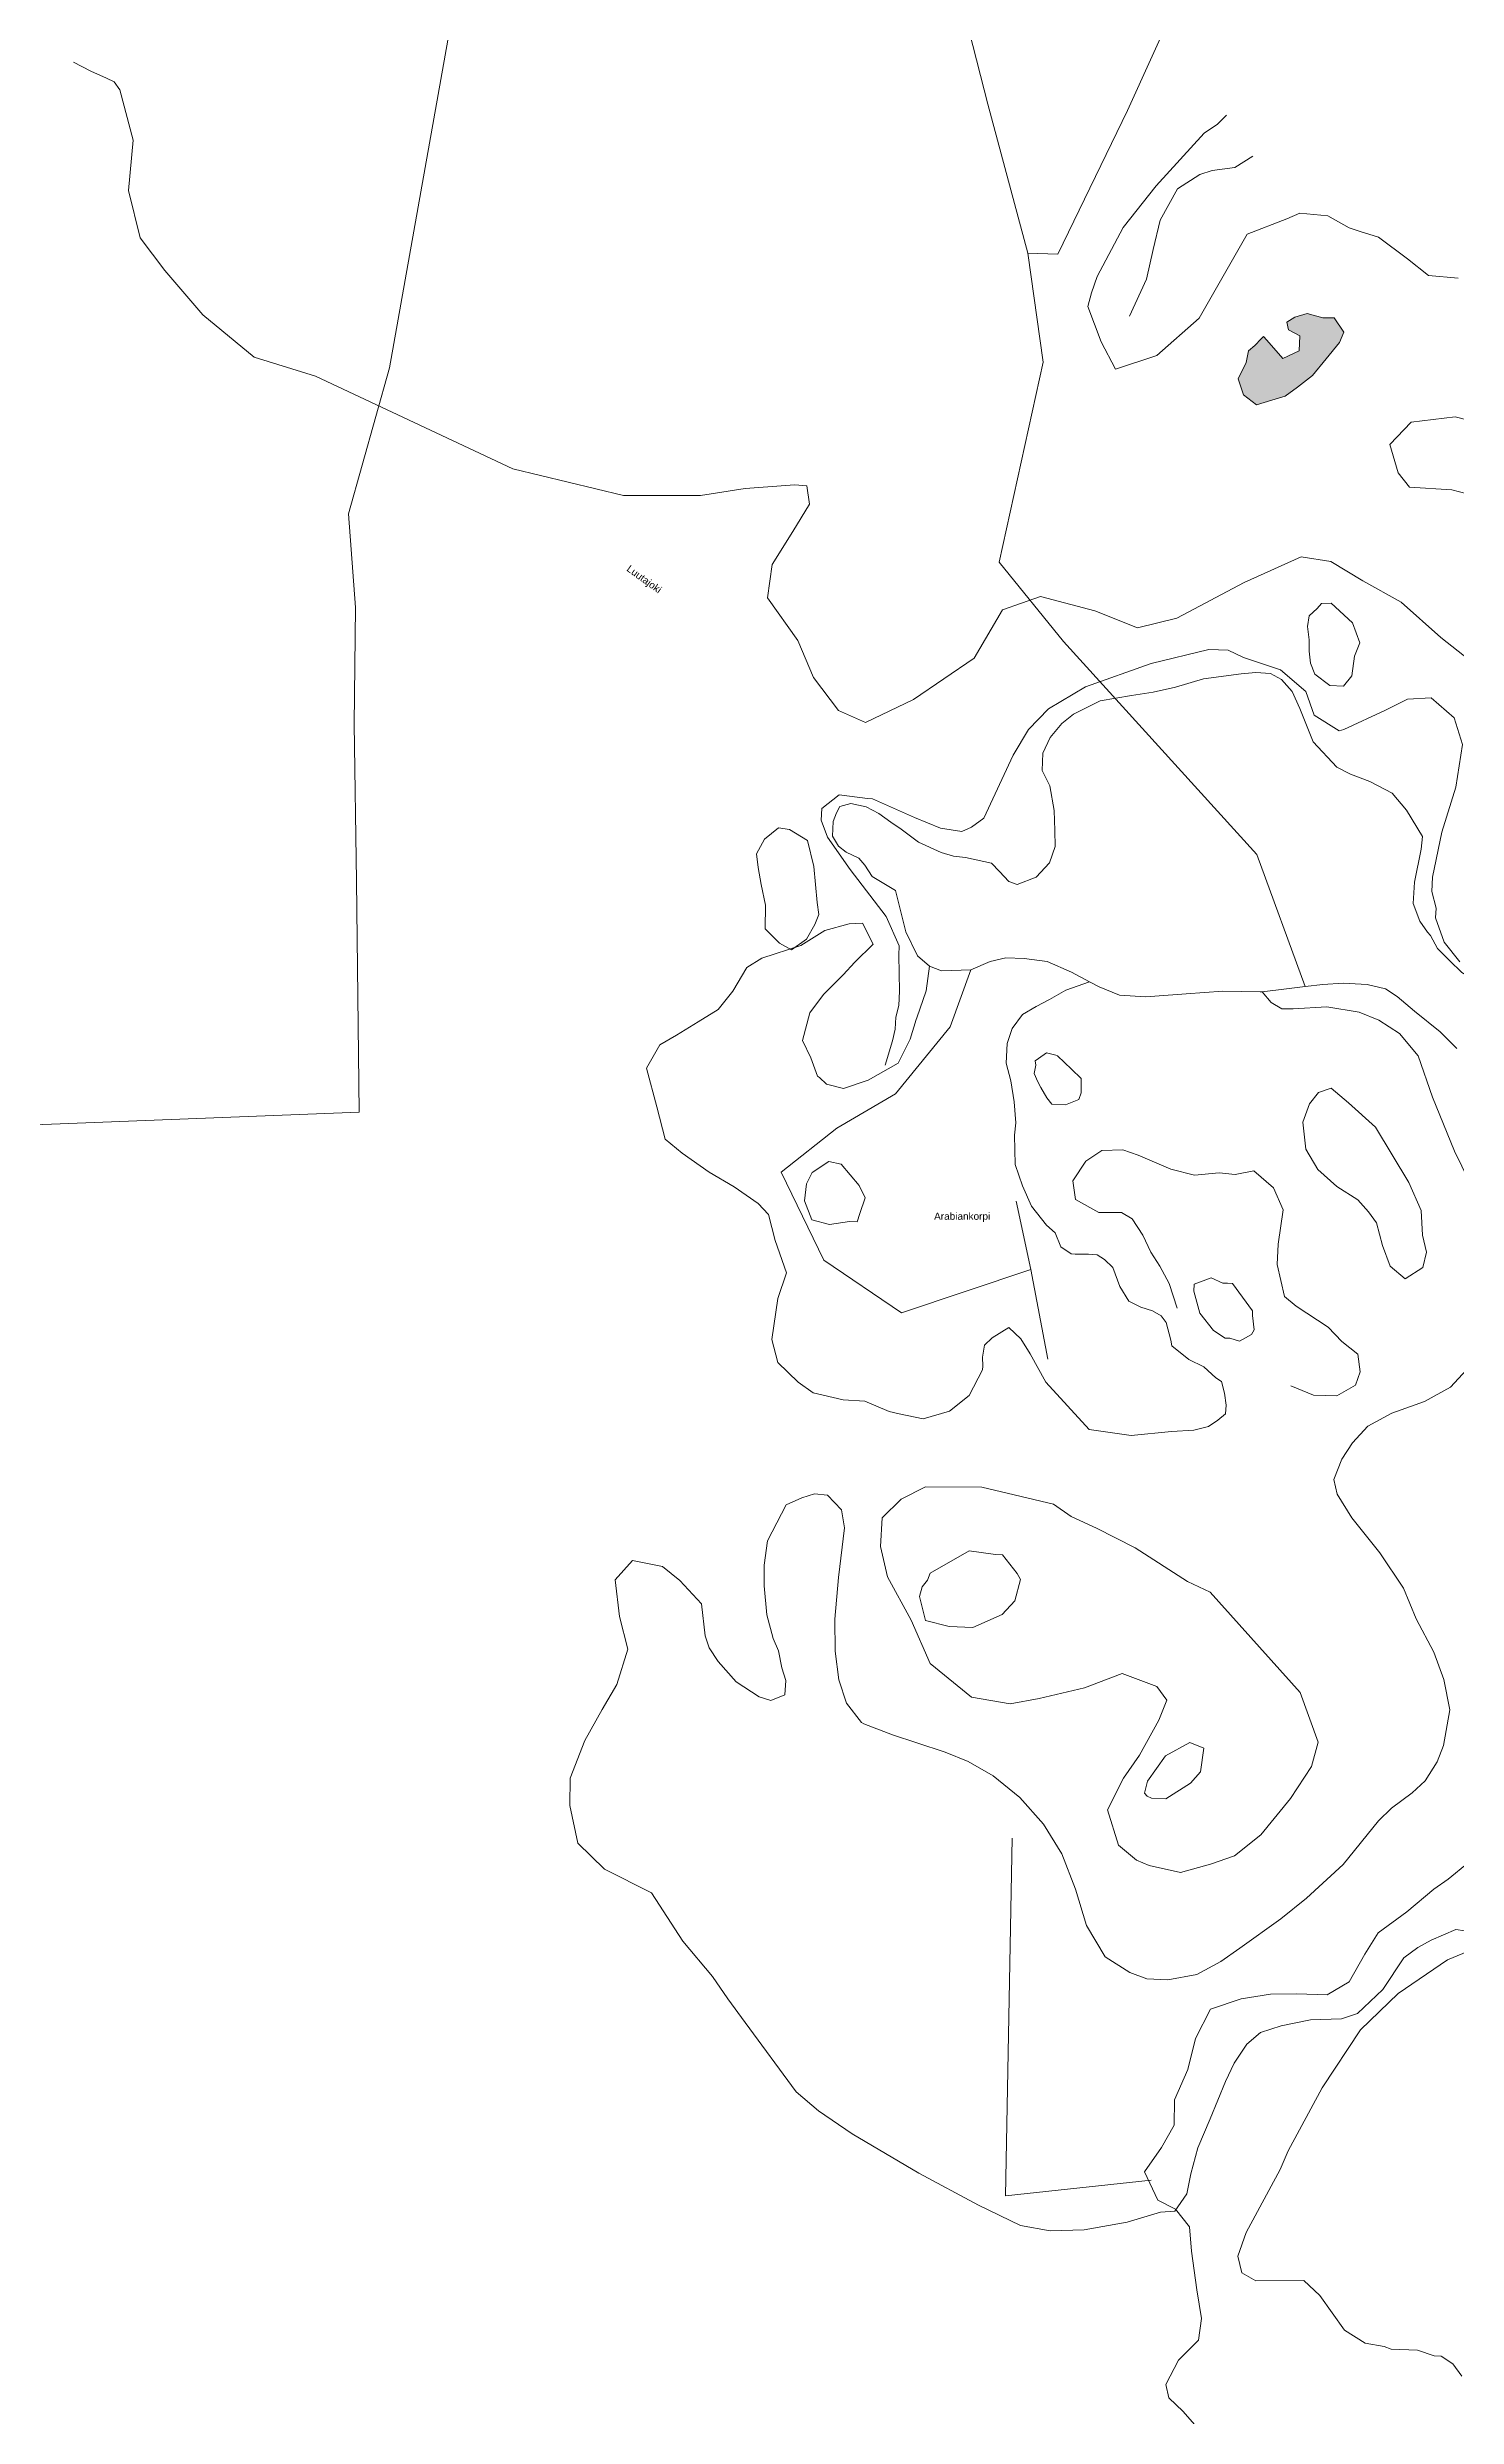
# Model space of a CAD drawing. Header units: millimetres. Extents: x 396621004 to 402046651, y 6785344214 to 6789799943.
# Drawn here: x 397120794 to 397711337, y 6787180479 to 6788173392 of the extents above; entities that cross this region are included whole.
import ezdxf

# ---------------------------------------------------------------- set-up
doc = ezdxf.new("R2010")
doc.units = ezdxf.units.MM
doc.header["$MEASUREMENT"] = 0
for name, color, linetype, lineweight in [('02 Hallinnolliset rajat_Kynä_nro__2', 8, 'Continuous', 15), ('02 Korkeuskayrat_Kynä_nro__2', 8, 'Continuous', 15), ('02 Nimistö_Kynä_nro__41', 7, 'Continuous', 35), ('02 Suot_Kynä_nro__101', 252, 'Continuous', 15)]:
    doc.layers.add(name, color=color, linetype=linetype, lineweight=lineweight)
for name, color, linetype, lineweight, true_color in [('02 Maaston rajat_Kynä_nro__82', 7, 'Continuous', 20, 0xaaaaaa), ('02 Vesialueet_Kynä_nro__105', 7, 'Continuous', 15, 0xcae6ff), ('02 Vesistöt_Kynä_nro__105', 7, 'Continuous', 15, 0xcae6ff)]:
    doc.layers.add(name, color=color, linetype=linetype, lineweight=lineweight, true_color=true_color)
doc.styles.add('LUOTU_TYYLI_5', font='')
doc.styles.get('LUOTU_TYYLI_5').set_extended_font_data('Arial')

msp = doc.modelspace()

# ---------------------------------------------------------------- hatches: boundary and pattern name
at = {"layer": '02 Vesistöt_Kynä_nro__105', "linetype": 'Continuous', "lineweight": 0, "true_color": 0x32393f}
msp.add_hatch(color=250, dxfattribs=at).paths.add_polyline_path([(397645389.34, 6788046231.69), (397638482.05, 6788043070.96), (397631852.73, 6788050662.7), (397630429.15, 6788052233.06), (397629384.63, 6788051282.84), (397626739.64, 6788048412.19), (397624128.35, 6788046281.7), (397623134.37, 6788041320.56), (397619798.65, 6788034469), (397621971.92, 6788027847.48), (397627514.61, 6788023556.5), (397633865.95, 6788025506.94), (397639450.75, 6788027237.34), (397644639.65, 6788030988.2), (397650889.91, 6788035939.33), (397656735.84, 6788042920.93), (397662320.64, 6788049662.47), (397664039.04, 6788054093.48), (397660079.98, 6788060044.85), (397655329.11, 6788060034.84), (397648666.1, 6788061865.26), (397643586.71, 6788060354.92), (397640234.14, 6788058264.44), (397640823.79, 6788054983.69), (397645701.01, 6788052483.12)])

# ---------------------------------------------------------------- linework, layer by layer
at = {"layer": '02 Hallinnolliset rajat_Kynä_nro__2', "color": 8, "linetype": 'Continuous', "lineweight": 15, "flags": 128}
msp.add_lwpolyline([(397297674.38, 6788227583.18), (397264098.19, 6788039130.06), (397246964.72, 6787977896.05), (397249963.5, 6787938647.07), (397249323.31, 6787889815.9), (397250308.86, 6787824100.87), (397251505.01, 6787727098.68), (396621003.67, 6787702623.08)], dxfattribs=at)
at = {"layer": '02 Korkeuskayrat_Kynä_nro__2', "color": 8, "linetype": 'Continuous', "lineweight": 15, "flags": 128}
for points in [[(397716593.46, 6787916762.07), (397704741.55, 6787926074.2), (397688130.34, 6787940867.58), (397671999.28, 6787949869.64), (397658589.02, 6787958001.5), (397646147.46, 6787959821.92), (397622359.41, 6787949139.47), (397594106.88, 6787934136.04), (397577638.88, 6787930135.13), (397559671.49, 6787937216.75), (397536894.26, 6787943268.13), (397521108.56, 6787937726.86), (397509163.99, 6787917472.23), (397483809.16, 6787900088.25), (397463584.26, 6787890486.06), (397452279.88, 6787895517.21), (397441885.24, 6787909270.35), (397435331.74, 6787924863.92), (397422612.2, 6787942728.01), (397424507.5, 6787956681.2), (397433158.46, 6787970564.38), (397440192.11, 6787982027), (397439029.67, 6787989598.73), (397434042.94, 6787990068.84), (397413177.85, 6787988518.48), (397394502.88, 6787985617.82), (397362181.79, 6787985587.81), (397315835.52, 6787996730.36), (397233166.98, 6788035599.25), (397207466.78, 6788043531.07), (397185978.35, 6788061305.13), (397170032.61, 6788079829.37), (397159637.97, 6788093582.52), (397154777.59, 6788113357.04), (397156748.7, 6788134561.89), (397151189.17, 6788155616.71), (397148805.31, 6788159017.49), (397145528.55, 6788160507.83), (397138975.05, 6788163488.51), (397131781.35, 6788167159.35), (397131697.12, 6788167219.37)], [(397614845.62, 6788145024.29), (397611105.57, 6788141193.41), (397605487.07, 6788137442.55), (397585455.92, 6788115337.5), (397571641.32, 6788097953.52), (397560682.31, 6788077428.82), (397558365.84, 6788070527.24), (397556807.48, 6788064745.92), (397562324.9, 6788049992.55), (397568372.99, 6788038539.93), (397585717.04, 6788044321.25), (397603507.54, 6788059924.82), (397623521.85, 6788095132.87), (397640242.56, 6788101594.35), (397645599.93, 6788103974.9), (397657376.03, 6788102774.62), (397666338.67, 6788097763.48), (397670870.53, 6788096243.13), (397678645.45, 6788093912.59), (397690707.94, 6788084820.51), (397699586.35, 6788077838.92), (397712011.05, 6788076618.64)], [(397724823.25, 6788014864.51), (397710705.41, 6788018525.35), (397692316.84, 6788016354.85), (397683371.05, 6788006992.71), (397686841.54, 6787995049.98), (397691575.57, 6787989068.61), (397709315.52, 6787988008.37), (397722195.1, 6787984667.6)], [(397471814.05, 6787746843.19), (397474888.64, 6787757005.52), (397476118.48, 6787761956.65), (397476345.91, 6787766947.79), (397477575.75, 6787771898.93), (397477853.72, 6787777890.3), (397477542.05, 6787792923.74), (397477727.37, 6787796914.65), (397472277.35, 6787809187.46), (397457165.53, 6787828901.97), (397447773.29, 6787842345.04), (397445094.61, 6787849476.67), (397445330.47, 6787854467.81), (397452591.55, 6787860149.11), (397464536.12, 6787858598.76), (397466532.5, 6787858498.74), (397484196.64, 6787850686.95), (397495004.03, 6787846185.92), (397503949.82, 6787844775.6), (397508035.24, 6787846586.01), (397513215.71, 6787850356.87), (397525446.68, 6787876822.93), (397531941.22, 6787887535.38), (397540347.9, 6787896157.35), (397555788.24, 6787905459.48), (397583274.22, 6787915211.71), (397607567.69, 6787921103.06), (397615561.62, 6787920732.97), (397621988.77, 6787917672.27), (397637471.22, 6787912531.1), (397648219.65, 6787903499.03), (397651706.99, 6787893486.74), (397662143.75, 6787886945.25), (397664089.58, 6787887475.37), (397681484.18, 6787895687.25), (397690707.94, 6787900268.29), (397700740.37, 6787900808.42), (397710368.47, 6787892356.48), (397713855.81, 6787881183.93), (397711033.92, 6787863289.83), (397705162.72, 6787844535.54), (397701296.32, 6787825701.23), (397701018.35, 6787819699.86), (397702703.05, 6787812618.24), (397702517.73, 6787808617.33), (397706055.62, 6787798445), (397712676.51, 6787790133.1)], [(397594199.54, 6787644949.88), (397590922.79, 6787655372.27), (397586989, 6787662563.91), (397583248.95, 6787668505.27), (397579820.57, 6787675676.91), (397575364.52, 6787682398.45), (397570975.86, 6787685099.07), (397561448.85, 6787685039.05), (397551677.55, 6787690490.3), (397550531.95, 6787698312.09), (397555923.01, 6787706593.98), (397562636.57, 6787711045), (397571422.31, 6787711395.08), (397577832.62, 6787709094.56), (397591596.67, 6787703203.21), (397601511.17, 6787700742.65), (397611829.99, 6787701782.88), (397618560.39, 6787700972.7), (397626402.7, 6787702613.07), (397634590.38, 6787695471.44), (397638684.21, 6787686269.33), (397636519.36, 6787671836.03), (397636131.88, 6787663324.09), (397639282.28, 6787649901.01), (397644108.97, 6787645920.1), (397657485.53, 6787637038.07), (397663221.96, 6787631016.69), (397669994.48, 6787625695.48), (397670912.64, 6787618383.8), (397668907.84, 6787612712.51), (397661183.46, 6787608301.5), (397651420.59, 6787608501.54), (397641834.61, 6787612452.45)], [(397722793.17, 6787378198.86), (397707487.62, 6787371897.41), (397686816.27, 6787357824.19), (397671097.96, 6787342530.7), (397654966.9, 6787318245.14), (397640739.55, 6787291869.11), (397637378.56, 6787284017.31), (397623151.22, 6787257631.27), (397619697.57, 6787247779.02), (397621373.85, 6787240697.4), (397627228.21, 6787237426.65), (397647259.37, 6787237506.67), (397653972.92, 6787231195.22), (397664325.44, 6787216701.91), (397673085.91, 6787211290.67), (397681029.3, 6787209930.36), (397683977.54, 6787208790.1), (397694970.25, 6787208279.98), (397701869.12, 6787205969.45), (397704867.9, 6787205829.42), (397709728.28, 6787202598.68), (397713493.6, 6787197417.5)]]:
    msp.add_lwpolyline(points, dxfattribs=at)
for points in [[(397667686.43, 6787932275.62), (397670811.56, 6787923863.69), (397668554.05, 6787918202.4), (397667425.3, 6787909990.52), (397663971.65, 6787905639.52), (397658218.38, 6787905899.58), (397651926, 6787910700.68), (397650123.37, 6787915291.73), (397649609.53, 6787920322.88), (397649575.84, 6787925083.97), (397648826.14, 6787930635.24), (397649525.3, 6787935116.27), (397652928.4, 6787938216.97), (397654781.58, 6787940387.47), (397658791.18, 6787940457.49)], [(397419891.4, 6787822570.52), (397418712.11, 6787829642.14), (397417970.84, 6787835433.46), (397421256.01, 6787841554.86), (397427236.72, 6787846295.95), (397431718.04, 6787845585.78), (397439273.95, 6787840984.73), (397442028.44, 6787830082.24), (397443350.94, 6787814978.78), (397444117.48, 6787809937.63), (397442424.35, 6787805756.67), (397438894.89, 6787799645.27), (397432678.32, 6787795174.25), (397427539.97, 6787797914.88), (397421550.84, 6787803946.26), (397421753, 6787813968.55)], [(397553994.02, 6787741261.92), (397553968.75, 6787735250.54), (397553092.71, 6787732529.92), (397547482.64, 6787730279.4), (397541729.36, 6787730539.46), (397539589.79, 6787733150.06), (397537037.46, 6787737521.06), (397535891.86, 6787739831.59), (397534299.81, 6787743412.41), (397534956.84, 6787746893.2), (397534788.37, 6787748653.61), (397536085.6, 6787749593.82), (397539446.59, 6787751954.36), (397543414.07, 6787751014.15), (397544155.34, 6787750734.08), (397549917.04, 6787745202.82)], [(397691314.44, 6787697641.94), (397696545.45, 6787685879.25), (397697076.13, 6787675576.89), (397698760.84, 6787668485.27), (397697210.91, 6787662033.79), (397689730.81, 6787657372.72), (397683455.28, 6787662663.93), (397680347, 6787671325.92), (397677769.4, 6787680718.06), (397674475.8, 6787685379.13), (397669935.51, 6787690350.27), (397661175.04, 6787696011.56), (397653231.65, 6787703143.2), (397648110.14, 6787711645.14), (397646871.88, 6787722977.73), (397649727.46, 6787730619.48), (397653450.66, 6787735460.59), (397658799.61, 6787737220.99), (397666035.42, 6787731129.6), (397677339.8, 6787720837.24)], [(397617389.52, 6787655352.26), (397625872.02, 6787643949.65), (397625779.36, 6787641949.2), (397626503.78, 6787635907.81), (397625417.15, 6787633957.37), (397620287.22, 6787631186.73), (397616336.58, 6787632377.01), (397614331.78, 6787632467.03), (397609479.83, 6787635687.76), (397603802.37, 6787642959.43), (397601216.34, 6787652091.52), (397601359.54, 6787655082.2), (397608485.85, 6787657762.81), (397613388.35, 6787655532.3), (397615393.15, 6787655442.28)], [(397576594.36, 6787544516.91), (397598503.97, 6787530473.69), (397608073.1, 6787526032.68), (397645743.13, 6787483963.05), (397653307.46, 6787463068.27), (397650595.09, 6787452915.95), (397641716.68, 6787439542.89), (397629241.43, 6787424329.41), (397618324.54, 6787415557.4), (397608140.49, 6787412006.59), (397595698.93, 6787408565.8), (397582549.8, 6787411426.46), (397577141.89, 6787413676.97), (397569661.79, 6787420028.42), (397565079.39, 6787434771.8), (397571691.86, 6787448004.83), (397578397, 6787457727.05), (397586584.67, 6787472380.4), (397589970.93, 6787480752.32), (397585725.47, 6787486453.62), (397571186.45, 6787491884.86), (397555375.48, 6787485843.48), (397536380.42, 6787481442.48), (397524258.96, 6787479241.97), (397508094.2, 6787481982.6), (397490699.61, 6787496065.82), (397482756.22, 6787514219.97), (397472816.45, 6787532464.15), (397469885.06, 6787545127.04), (397470676.87, 6787557119.79), (397478561.3, 6787565031.6), (397488812.74, 6787570072.75), (397512356.51, 6787570002.74), (397542352.7, 6787562871.1), (397549883.34, 6787557759.93), (397560429.6, 6787552768.79)], [(397527215.62, 6787533844.46), (397521066.44, 6787541636.25), (397518067.66, 6787541776.28), (397507125.5, 6787543286.62), (397490682.76, 6787534024.5), (397489545.58, 6787531073.83), (397487406.01, 6787528173.17), (397486226.71, 6787524222.26), (397488762.2, 6787514089.94), (397498659.85, 6787511639.38), (397508650.15, 6787511179.28), (397520914.82, 6787516620.52), (397526187.95, 6787522381.84), (397528597.08, 6787531283.88)], [(397581606.36, 6787440553.12), (397583459.54, 6787439662.92), (397589448.67, 6787439382.85), (397599759.07, 6787445924.35), (397603987.69, 6787450735.45), (397605444.96, 6787460677.72), (397599540.06, 6787462948.24), (397589280.2, 6787457416.98), (397581783.26, 6787446744.54), (397580553.42, 6787441803.41)]]:
    msp.add_lwpolyline(points, close=True, dxfattribs=at)
at = {"layer": '02 Maaston rajat_Kynä_nro__82', "color": 253, "linetype": 'Continuous', "lineweight": 20, "true_color": 0xaaaaaa}
msp.add_line((397547566.87, 6787778280.38), (397557430.83, 6787781821.2), dxfattribs=at)
at = {"layer": '02 Maaston rajat_Kynä_nro__82', "color": 253, "linetype": 'Continuous', "lineweight": 20, "true_color": 0xaaaaaa, "flags": 128}
for points in [[(397574261.04, 6788060684.99), (397581429.47, 6788076308.57), (397584150.27, 6788088671.4), (397587115.35, 6788101034.22), (397594393.28, 6788114137.22), (397603760.25, 6788120118.59), (397608873.33, 6788121818.98), (397618459.31, 6788123019.25), (397626006.8, 6788127850.36)], [(397700428.7, 6787801215.63), (397699207.29, 6787802655.96), (397695938.96, 6787807247.01), (397693125.5, 6787814538.68), (397693647.76, 6787823530.74), (397696494.91, 6787837413.91), (397697000.32, 6787842625.11), (397690379.43, 6787853777.66), (397684272.36, 6787860899.29), (397675031.75, 6787865690.38), (397666936.74, 6787868851.11), (397661090.81, 6787871761.77), (397651176.31, 6787882354.19), (397645608.35, 6787896387.41), (397642365.29, 6787903409.01), (397637900.82, 6787908520.18), (397633276.3, 6787910950.74), (397627211.36, 6787911440.85), (397620994.8, 6787910910.73), (397605335.45, 6787908810.25), (397593601.47, 6787905229.43), (397584116.57, 6787903128.95), (397575103.4, 6787901788.64), (397561945.84, 6787899538.13), (397550843.62, 6787893916.84), (397545966.4, 6787890015.95), (397541004.94, 6787884214.62), (397537930.35, 6787877643.12), (397537702.91, 6787870371.45), (397540836.47, 6787863929.98), (397542748.61, 6787853547.6), (397543018.16, 6787845255.71), (397543127.67, 6787838484.16), (397540726.96, 6787831612.59), (397535116.89, 6787825671.23), (397527173.5, 6787822620.53), (397523736.7, 6787823820.8), (397519718.67, 6787828061.77), (397516408.23, 6787831512.56), (397505516.6, 6787833893.11), (397500538.29, 6787834433.23), (397495366.25, 6787835983.59), (397485839.23, 6787840294.57), (397478628.69, 6787845725.81), (397474290.57, 6787848726.5), (397469236.45, 6787852277.31), (397463887.51, 6787855097.96), (397457443.51, 6787856468.27), (397452861.1, 6787855227.99), (397451454.37, 6787852557.38), (397450039.22, 6787848946.55)], [(397450039.22, 6787848946.55), (397449828.63, 6787842835.15), (397452380.96, 6787838584.18), (397455489.25, 6787836143.62), (397460880.31, 6787833603.04), (397463398.94, 6787830642.36)], [(397463398.94, 6787830642.36), (397466456.68, 6787825881.28), (397476160.59, 6787820079.95)], [(397700428.7, 6787801215.63), (397703368.51, 6787795704.37), (397708287.85, 6787790673.22), (397713552.56, 6787785632.07), (397720897.88, 6787781171.05), (397724553.69, 6787778600.46), (397728479.06, 6787774489.52)], [(397490455.33, 6787788392.7), (397489006.48, 6787777980.32), (397485089.54, 6787766677.73), (397484803.14, 6787765957.57)], [(397547566.87, 6787778280.38), (397540794.35, 6787774379.49), (397535150.58, 6787771428.82), (397529481.55, 6787768018.04), (397525092.89, 6787762246.72), (397522961.73, 6787755925.27), (397522582.68, 6787747673.38), (397524536.94, 6787740241.68), (397525968.94, 6787731449.67), (397526617.55, 6787722717.67)], [(397629881.62, 6787777600.23), (397633621.67, 6787773109.2), (397638077.72, 6787770478.6), (397642778.05, 6787770458.6), (397656887.46, 6787771328.79), (397670432.5, 6787768998.26), (397678805.49, 6787765687.5), (397687372.22, 6787760066.22), (397695197.69, 6787750794.1), (397701228.93, 6787733450.13), (397710427.43, 6787710844.96), (397719785.97, 6787691640.56), (397722035.06, 6787676517.1), (397723408.09, 6787659053.11), (397723972.47, 6787649470.92), (397722237.22, 6787633507.26), (397722060.33, 6787633037.16)], [(397444395.46, 6787741672.01), (397447276.3, 6787738881.37), (397454343.65, 6787737020.95), (397464729.86, 6787740631.77), (397477323.04, 6787747723.39), (397482377.16, 6787757705.68), (397484803.14, 6787765957.57)], [(397551483.81, 6787667605.06), (397549807.53, 6787667725.09), (397545469.41, 6787670735.78), (397543051.86, 6787676637.13), (397539480.28, 6787679847.87), (397533162.63, 6787687729.67), (397529397.31, 6787696221.61), (397526398.54, 6787705163.66), (397526112.14, 6787717456.47), (397526617.55, 6787722717.67)], [(397551483.81, 6787667605.06), (397557009.65, 6787667595.06), (397560673.89, 6787667425.02), (397563799.02, 6787665444.57), (397567311.63, 6787662063.8), (397570167.21, 6787654131.98), (397574016.76, 6787647990.58), (397578944.53, 6787645460), (397583922.83, 6787643859.63), (397587502.83, 6787641859.17), (397589667.68, 6787638998.52), (397591512.43, 6787631566.82)], [(397512676.6, 6787619123.97), (397512752.41, 6787620764.35), (397512718.72, 6787624525.21), (397513510.53, 6787629486.34), (397516694.63, 6787632557.05), (397523711.43, 6787636918.04), (397528698.16, 6787632116.95), (397532598.25, 6787625875.52), (397539185.46, 6787613972.8), (397557338.17, 6787594128.26), (397574985.47, 6787591607.68), (397591874.65, 6787593388.09), (397601182.65, 6787593848.19), (397607390.79, 6787595388.54)], [(397612823.97, 6787614222.85), (397610473.8, 6787615863.23), (397605470.23, 6787620414.27), (397599135.73, 6787623534.98), (397591942.03, 6787629216.28), (397591512.43, 6787631566.82)], [(397661284.55, 6787567082.07), (397659911.51, 6787573223.47), (397663264.08, 6787581715.42), (397667678.01, 6787588566.98), (397674138.86, 6787595558.58), (397684179.71, 6787601009.83), (397697825.83, 6787605850.94), (397708801.69, 6787611942.33), (397715506.82, 6787619143.98), (397722060.33, 6787633037.16)], [(397477744.22, 6787600709.76), (397487734.53, 6787598689.3), (397498895.7, 6787601850.02), (397507007.57, 6787608371.51), (397512676.6, 6787619123.97)], [(397612823.97, 6787614222.85), (397614020.11, 6787609421.75), (397614702.42, 6787604340.59), (397614533.95, 6787600679.75), (397611206.65, 6787598069.16), (397607390.79, 6787595388.54)], [(397447748.02, 6787566631.96), (397442239.03, 6787567212.1), (397436881.67, 6787565511.71), (397430446.09, 6787562631.05), (397422561.66, 6787547547.6), (397421222.32, 6787537355.27), (397421213.9, 6787528583.26), (397422266.84, 6787516500.5), (397424953.94, 6787506568.22), (397427160.91, 6787501437.05), (397428508.67, 6787494335.42), (397430201.8, 6787488984.2), (397429856.44, 6787482982.83), (397423951.54, 6787480572.28), (397419032.2, 6787482112.63), (397409370.41, 6787488434.07), (397401839.77, 6787496886.01), (397398158.69, 6787502607.32), (397396448.71, 6787507718.49), (397394966.17, 6787521081.54), (397385759.25, 6787530883.79), (397378582.4, 6787536815.14), (397365938.68, 6787539295.71), (397358702.87, 6787531193.86), (397360572.89, 6787515800.34), (397364043.39, 6787502077.2), (397359427.29, 6787487303.82), (397353311.81, 6787476881.43), (397346042.3, 6787463778.43), (397339867.85, 6787448094.85), (397339707.8, 6787436582.21), (397343060.37, 6787420848.61), (397354204.7, 6787409936.12), (397373932.61, 6787400023.85), (397387048.05, 6787379729.21), (397399481.18, 6787364975.83), (397405958.88, 6787355583.68), (397413152.58, 6787345651.41), (397434531.5, 6787316594.76), (397443906.89, 6787308602.93), (397458075.27, 6787298950.73), (397485948.74, 6787282556.97), (397510991.9, 6787269083.89), (397528538.11, 6787260551.94), (397541080.75, 6787258371.44), (397555257.55, 6787258761.53), (397573233.37, 6787261982.27), (397587266.97, 6787266183.23), (397593306.65, 6787266583.32), (397598234.41, 6787273814.97), (397599969.66, 6787282236.9), (397602850.51, 6787293089.38), (397608073.1, 6787305322.18), (397614491.83, 6787320985.77), (397618181.34, 6787328537.49), (397623403.93, 6787336499.32), (397629207.74, 6787341430.44), (397637883.98, 6787344181.07), (397650064.4, 6787346741.66), (397663129.3, 6787347241.77), (397669767.04, 6787349362.26), (397680380.69, 6787359514.58), (397689166.44, 6787372787.62), (397695121.87, 6787377108.61), (397700614.02, 6787380149.3), (397710991.81, 6787384610.32), (397718564.56, 6787383470.06)], [(397455725.11, 6787479482.03), (397452414.66, 6787489244.26), (397450890, 6787501207), (397450738.37, 6787514650.07), (397452313.58, 6787532154.08), (397454823.79, 6787552968.84), (397453619.22, 6787560520.57), (397447748.02, 6787566631.96)], [(397661284.55, 6787567082.07), (397667484.27, 6787557199.81), (397679167.7, 6787542496.44), (397689090.62, 6787527633.04), (397694355.33, 6787514810.11), (397701827, 6787500846.91), (397705920.84, 6787489334.28), (397708447.9, 6787476661.38), (397705836.61, 6787461777.98), (397703191.62, 6787454936.41), (397698204.89, 6787446934.58), (397692645.36, 6787441953.44), (397684011.24, 6787435481.96), (397678620.17, 6787430120.73), (397663845.3, 6787411836.55), (397648497.63, 6787397693.32), (397637723.93, 6787389041.34), (397620472.54, 6787376758.53), (397612495.45, 6787371247.26), (397602538.84, 6787365776.01), (397590375.26, 6787363465.48), (397581454.74, 6787363975.6), (397574353.7, 6787366606.2)], [(397462960.92, 6787470830.05), (397462017.48, 6787471360.17), (397455725.11, 6787479482.03)], [(397462960.92, 6787470830.05), (397474880.22, 6787466198.99), (397485140.08, 6787462798.21), (397497017.26, 6787458997.34), (397506594.81, 6787454976.42), (397517065.26, 6787448955.04), (397528369.64, 6787439972.99), (397538275.72, 6787428780.43), (397545840.05, 6787416377.59), (397551669.13, 6787401464.18), (397556184.14, 6787386280.7), (397564043.3, 6787373227.72), (397574353.7, 6787366606.2)]]:
    msp.add_lwpolyline(points, dxfattribs=at)
msp.add_lwpolyline([(397460981.39, 6787696411.66), (397463441.06, 6787691260.48), (397461301.48, 6787684618.96), (397460105.34, 6787681178.17), (397456853.86, 6787681368.21), (397448514.56, 6787680097.92), (397441101.85, 6787682028.36), (397438052.54, 6787689970.18), (397438970.7, 6787697181.83), (397441245.05, 6787701812.89), (397448278.7, 6787706413.94), (397453484.45, 6787705363.7)], close=True, dxfattribs=at)
at = {"layer": '02 Suot_Kynä_nro__101', "color": 252, "linetype": 'Continuous', "lineweight": 15, "flags": 128}
for points in [[(397719785.97, 6787691640.56), (397710427.43, 6787710844.96), (397701228.93, 6787733450.13), (397695197.69, 6787750794.1), (397687372.22, 6787760066.22), (397678805.49, 6787765687.5), (397670432.5, 6787768998.26), (397656887.46, 6787771328.79), (397642778.05, 6787770458.6), (397638077.72, 6787770478.6), (397633621.67, 6787773109.2), (397629881.62, 6787777600.23), (397628955.03, 6787777550.22), (397613396.77, 6787777840.28), (397598057.52, 6787776710.03), (397581058.83, 6787775549.76), (397570007.16, 6787776219.91), (397561592.05, 6787779650.7), (397557430.83, 6787781821.2), (397547566.87, 6787778280.38), (397540794.35, 6787774379.49), (397535150.58, 6787771428.82), (397529481.55, 6787768018.04), (397525092.89, 6787762246.72), (397522961.73, 6787755925.27), (397522582.68, 6787747673.38), (397524536.94, 6787740241.68), (397525968.94, 6787731449.67), (397526617.55, 6787722717.67), (397526112.14, 6787717456.47), (397526398.54, 6787705163.66), (397529397.31, 6787696221.61), (397533162.63, 6787687729.67), (397539480.28, 6787679847.87), (397543051.86, 6787676637.13), (397545469.41, 6787670735.78), (397549807.53, 6787667725.09), (397551483.81, 6787667605.06), (397557009.65, 6787667595.06), (397560673.89, 6787667425.02), (397563799.02, 6787665444.57), (397567311.63, 6787662063.8), (397570167.21, 6787654131.98), (397574016.76, 6787647990.58), (397578944.53, 6787645460), (397583922.83, 6787643859.63), (397587502.83, 6787641859.17), (397589667.68, 6787638998.52), (397591512.43, 6787631566.82), (397591942.03, 6787629216.28), (397599135.73, 6787623534.98), (397605470.23, 6787620414.27), (397610473.8, 6787615863.23), (397612823.97, 6787614222.85), (397614020.11, 6787609421.75), (397614702.42, 6787604340.59), (397614533.95, 6787600679.75), (397611206.65, 6787598069.16), (397607390.79, 6787595388.54), (397601182.65, 6787593848.19), (397591874.65, 6787593388.09), (397574985.47, 6787591607.68), (397557338.17, 6787594128.26), (397539185.46, 6787613972.8), (397532598.25, 6787625875.52), (397528698.16, 6787632116.95), (397523711.43, 6787636918.04), (397516694.63, 6787632557.05), (397513510.53, 6787629486.34), (397512718.72, 6787624525.21), (397512752.41, 6787620764.35), (397512676.6, 6787619123.97), (397507007.57, 6787608371.51), (397498895.7, 6787601850.02), (397487734.53, 6787598689.3), (397477744.22, 6787600709.76), (397473557.72, 6787601729.99), (397463281.01, 6787606080.99), (397454293.11, 6787606601.11), (397441683.08, 6787609581.79), (397435415.97, 6787613952.79), (397426874.51, 6787622214.68), (397424423.26, 6787631876.89), (397426916.63, 6787649020.81), (397430547.17, 6787659833.29), (397425821.57, 6787673386.39), (397422940.72, 6787684328.89), (397418686.84, 6787688829.92), (397408570.18, 6787695931.55), (397398150.27, 6787702042.94), (397386829.04, 6787709964.76), (397379652.19, 6787715896.11), (397376164.85, 6787729379.2), (397371843.58, 6787745662.92), (397377419.96, 6787755365.14), (397384419.91, 6787759466.08), (397393508.9, 6787764957.34), (397401839.77, 6787770238.55), (397408047.92, 6787777890.3), (397413885.42, 6787787832.57), (397420118.84, 6787791723.46), (397436468.91, 6787797044.68), (397446602.42, 6787803226.09), (397456794.89, 6787806146.76), (397462320.73, 6787806326.8), (397466827.32, 6787797544.79), (397459119.79, 6787789973.06), (397454309.95, 6787784741.86), (397446054.89, 6787776449.97), (397440352.16, 6787768758.21), (397437176.49, 6787757165.55), (397440764.91, 6787749943.9), (397443578.37, 6787742262.14), (397444395.46, 6787741672.01), (397447276.3, 6787738881.37), (397454343.65, 6787737020.95), (397464729.86, 6787740631.77), (397477323.04, 6787747723.39), (397482377.16, 6787757705.68), (397484803.14, 6787765957.57), (397485089.54, 6787766677.73), (397489006.48, 6787777980.32), (397490455.33, 6787788392.7), (397485350.67, 6787792613.66), (397480566.1, 6787802785.99), (397476750.24, 6787817769.42), (397476160.59, 6787820079.95), (397466456.68, 6787825881.28), (397463398.94, 6787830642.36), (397460880.31, 6787833603.04), (397455489.25, 6787836143.62), (397452380.96, 6787838584.18), (397449828.63, 6787842835.15), (397450039.22, 6787848946.55), (397451454.37, 6787852557.38), (397452861.1, 6787855227.99), (397457443.51, 6787856468.27), (397463887.51, 6787855097.96), (397469236.45, 6787852277.31), (397474290.57, 6787848726.5), (397478628.69, 6787845725.81), (397485839.23, 6787840294.57), (397495366.25, 6787835983.59), (397500538.29, 6787834433.23), (397505516.6, 6787833893.11), (397516408.23, 6787831512.56), (397519718.67, 6787828061.77), (397523736.7, 6787823820.8), (397527173.5, 6787822620.53), (397535116.89, 6787825671.23), (397540726.96, 6787831612.59), (397543127.67, 6787838484.16), (397543018.16, 6787845255.71), (397542748.61, 6787853547.6), (397540836.47, 6787863929.98), (397537702.91, 6787870371.45), (397537930.35, 6787877643.12), (397541004.94, 6787884214.62), (397545966.4, 6787890015.95), (397550843.62, 6787893916.84), (397561945.84, 6787899538.13), (397575103.4, 6787901788.64), (397584116.57, 6787903128.95), (397593601.47, 6787905229.43), (397605335.45, 6787908810.25), (397620994.8, 6787910910.73), (397627211.36, 6787911440.85), (397633276.3, 6787910950.74), (397637900.82, 6787908520.18), (397642365.29, 6787903409.01), (397645608.35, 6787896387.41), (397651176.31, 6787882354.19), (397661090.81, 6787871761.77), (397666936.74, 6787868851.11), (397675031.75, 6787865690.38), (397684272.36, 6787860899.29), (397690379.43, 6787853777.66), (397697000.32, 6787842625.11), (397696494.91, 6787837413.91), (397693647.76, 6787823530.74), (397693125.5, 6787814538.68), (397695938.96, 6787807247.01), (397699207.29, 6787802655.96), (397700428.7, 6787801215.63), (397703368.51, 6787795704.37), (397708287.85, 6787790673.22), (397713552.56, 6787785632.07)], [(397718564.56, 6787383470.06), (397710991.81, 6787384610.32), (397700614.02, 6787380149.3), (397695121.87, 6787377108.61), (397689166.44, 6787372787.62), (397680380.69, 6787359514.58), (397669767.04, 6787349362.26), (397663129.3, 6787347241.77), (397650064.4, 6787346741.66), (397637883.98, 6787344181.07), (397629207.74, 6787341430.44), (397623403.93, 6787336499.32), (397618181.34, 6787328537.49), (397614491.83, 6787320985.77), (397608073.1, 6787305322.18), (397602850.51, 6787293089.38), (397599969.66, 6787282236.9), (397598234.41, 6787273814.97), (397593306.65, 6787266583.32), (397587266.97, 6787266183.23), (397573233.37, 6787261982.27), (397555257.55, 6787258761.53), (397541080.75, 6787258371.44), (397528538.11, 6787260551.94), (397510991.9, 6787269083.89), (397485948.74, 6787282556.97), (397458075.27, 6787298950.73), (397443906.89, 6787308602.93), (397434531.5, 6787316594.76), (397413152.58, 6787345651.41), (397405958.88, 6787355583.68), (397399481.18, 6787364975.83), (397387048.05, 6787379729.21), (397373932.61, 6787400023.85), (397354204.7, 6787409936.12), (397343060.37, 6787420848.61), (397339707.8, 6787436582.21), (397339867.85, 6787448094.85), (397346042.3, 6787463778.43), (397353311.81, 6787476881.43), (397359427.29, 6787487303.82), (397364043.39, 6787502077.2), (397360572.89, 6787515800.34), (397358702.87, 6787531193.86), (397365938.68, 6787539295.71), (397378582.4, 6787536815.14), (397385759.25, 6787530883.79), (397394966.17, 6787521081.54), (397396448.71, 6787507718.49), (397398158.69, 6787502607.32), (397401839.77, 6787496886.01), (397409370.41, 6787488434.07), (397419032.2, 6787482112.63), (397423951.54, 6787480572.28), (397429856.44, 6787482982.83), (397430201.8, 6787488984.2), (397428508.67, 6787494335.42), (397427160.91, 6787501437.05), (397424953.94, 6787506568.22), (397422266.84, 6787516500.5), (397421213.9, 6787528583.26), (397421222.32, 6787537355.27), (397422561.66, 6787547547.6), (397430446.09, 6787562631.05), (397436881.67, 6787565511.71), (397442239.03, 6787567212.1), (397447748.02, 6787566631.96), (397453619.22, 6787560520.57), (397454823.79, 6787552968.84), (397452313.58, 6787532154.08), (397450738.37, 6787514650.07), (397450890, 6787501207), (397452414.66, 6787489244.26), (397455725.11, 6787479482.03), (397462017.48, 6787471360.17), (397462960.92, 6787470830.05), (397474880.22, 6787466198.99), (397485140.08, 6787462798.21), (397497017.26, 6787458997.34), (397506594.81, 6787454976.42), (397517065.26, 6787448955.04), (397528369.64, 6787439972.99), (397538275.72, 6787428780.43), (397545840.05, 6787416377.59), (397551669.13, 6787401464.18), (397556184.14, 6787386280.7), (397564043.3, 6787373227.72), (397574353.7, 6787366606.2), (397581454.74, 6787363975.6), (397590375.26, 6787363465.48), (397602538.84, 6787365776.01), (397612495.45, 6787371247.26), (397620472.54, 6787376758.53), (397637723.93, 6787389041.34), (397648497.63, 6787397693.32), (397663845.3, 6787411836.55), (397678620.17, 6787430120.73), (397684011.24, 6787435481.96), (397692645.36, 6787441953.44), (397698204.89, 6787446934.58), (397703191.62, 6787454936.41), (397705836.61, 6787461777.98), (397708447.9, 6787476661.38), (397705920.84, 6787489334.28), (397701827, 6787500846.91), (397694355.33, 6787514810.11), (397689090.62, 6787527633.04), (397679167.7, 6787542496.44), (397667484.27, 6787557199.81), (397661284.55, 6787567082.07), (397659911.51, 6787573223.47), (397663264.08, 6787581715.42), (397667678.01, 6787588566.98), (397674138.86, 6787595558.58), (397684179.71, 6787601009.83), (397697825.83, 6787605850.94), (397708801.69, 6787611942.33), (397715506.82, 6787619143.98)]]:
    msp.add_lwpolyline(points, dxfattribs=at)
msp.add_lwpolyline([(397460981.39, 6787696411.66), (397453484.45, 6787705363.7), (397448278.7, 6787706413.94), (397441245.05, 6787701812.89), (397438970.7, 6787697181.83), (397438052.54, 6787689970.18), (397441101.85, 6787682028.36), (397448514.56, 6787680097.92), (397456853.86, 6787681368.21), (397460105.34, 6787681178.17), (397461301.48, 6787684618.96), (397463441.06, 6787691260.48)], close=True, dxfattribs=at)
at = {"layer": '02 Vesialueet_Kynä_nro__105', "color": 254, "linetype": 'Continuous', "lineweight": 15, "true_color": 0xcae6ff}
for p, q in [((397623378.65, 6788257229.96), (397573435.54, 6788146924.72)), ((397507133.92, 6788180212.34), (397514925.69, 6788149615.34)), ((397514925.69, 6788149615.34), (397531680.09, 6788087201.06)), ((397573435.54, 6788146924.72), (397544180.61, 6788086720.95)), ((397531680.09, 6788087201.06), (397544180.61, 6788086720.95)), ((397532884.65, 6787661183.6), (397526769.17, 6787689850.15)), ((397532884.65, 6787661183.6), (397539994.12, 6787623695.02)), ((397522237.31, 6787272944.78), (397525135.01, 6787422859.07)), ((397583282.64, 6787279536.28), (397522237.31, 6787272944.78))]:
    msp.add_line(p, q, dxfattribs=at)
at = {"layer": '02 Vesialueet_Kynä_nro__105', "color": 254, "linetype": 'Continuous', "lineweight": 15, "true_color": 0xcae6ff, "flags": 128}
for points in [[(397647849.01, 6787779860.75), (397627640.96, 6787835083.38), (397546648.71, 6787924403.81), (397519642.86, 6787957681.43), (397538056.7, 6788041480.6), (397531680.09, 6788087201.06)], [(397476160.59, 6787820079.95), (397476750.24, 6787817769.42), (397480566.1, 6787802785.99), (397485350.67, 6787792613.66), (397490455.33, 6787788392.7)], [(397490455.33, 6787788392.7), (397495442.06, 6787786382.24), (397507824.65, 6787786852.35)], [(397507824.65, 6787786852.35), (397515818.58, 6787790243.12), (397522414.21, 6787791853.49), (397530180.7, 6787791543.42), (397539775.1, 6787790333.14), (397549925.46, 6787785842.11), (397557430.83, 6787781821.2)], [(397507824.65, 6787786852.35), (397499156.83, 6787762856.86), (397476236.4, 6787734870.45), (397451597.57, 6787720507.17)], [(397557430.83, 6787781821.2), (397561592.05, 6787779650.7), (397570007.16, 6787776219.91), (397581058.83, 6787775549.76), (397598057.52, 6787776710.03), (397613396.77, 6787777840.28), (397628955.03, 6787777550.22), (397629881.62, 6787777600.23)], [(397629881.62, 6787777600.23), (397640006.71, 6787778870.52), (397647849.01, 6787779860.75)], [(397647849.01, 6787779860.75), (397655236.45, 6787780670.93), (397663820.03, 6787781281.07), (397673793.49, 6787780620.92), (397681602.11, 6787778890.52), (397686395.09, 6787775679.79), (397693673.03, 6787769528.38), (397704379.33, 6787760766.38), (397711429.83, 6787753874.8)], [(397451597.57, 6787720507.17), (397428222.27, 6787702062.95), (397446147.55, 6787665194.51), (397478704.5, 6787643019.44), (397532884.65, 6787661183.6)], [(397716264.94, 6787412716.75), (397707731.9, 6787405725.15), (397701751.19, 6787401574.2), (397690472.08, 6787392062.03), (397678493.82, 6787383290.02), (397672866.9, 6787374257.95), (397666338.67, 6787362645.3), (397657123.32, 6787357194.05), (397644420.64, 6787357684.16), (397633352.12, 6787357484.12), (397621121.15, 6787355533.67), (397608224.72, 6787351172.67), (397601974.46, 6787338879.86), (397598765.1, 6787325946.9), (397593096.06, 6787313223.99), (397592944.44, 6787302571.55), (397587730.27, 6787293289.43), (397580494.46, 6787283027.08), (397586188.76, 6787271164.37), (397593508.81, 6787267363.5), (397599438.98, 6787260041.82), (397600247.64, 6787249769.47), (397602538.84, 6787233565.77), (397604434.13, 6787221583.03), (397603111.64, 6787212580.97), (397594797.61, 6787204099.03), (397589431.82, 6787193906.69), (397590720.62, 6787188305.41), (397596709.75, 6787182604.11), (397603465.43, 6787174912.35)]]:
    msp.add_lwpolyline(points, dxfattribs=at)
msp.add_lwpolyline([(397645389.34, 6788046231.69), (397645701.01, 6788052483.12), (397640823.79, 6788054983.69), (397640234.14, 6788058264.44), (397643586.71, 6788060354.92), (397648666.1, 6788061865.26), (397655329.11, 6788060034.84), (397660079.98, 6788060044.85), (397664039.04, 6788054093.48), (397662320.64, 6788049662.47), (397656735.84, 6788042920.93), (397650889.91, 6788035939.33), (397644639.65, 6788030988.2), (397639450.75, 6788027237.34), (397633865.95, 6788025506.94), (397627514.61, 6788023556.5), (397621971.92, 6788027847.48), (397619798.65, 6788034469), (397623134.37, 6788041320.56), (397624128.35, 6788046281.7), (397626739.64, 6788048412.19), (397629384.63, 6788051282.84), (397630429.15, 6788052233.06), (397631852.73, 6788050662.7), (397638482.05, 6788043070.96)], close=True, dxfattribs=at)
msp.add_lwpolyline([(397645389.34, 6788046231.69), (397645701.01, 6788052483.12), (397640823.79, 6788054983.69), (397640234.14, 6788058264.44), (397643586.71, 6788060354.92), (397648666.1, 6788061865.26), (397655329.11, 6788060034.84), (397660079.98, 6788060044.85), (397664039.04, 6788054093.48), (397662320.64, 6788049662.47), (397656735.84, 6788042920.93), (397650889.91, 6788035939.33), (397644639.65, 6788030988.2), (397639450.75, 6788027237.34), (397633865.95, 6788025506.94), (397627514.61, 6788023556.5), (397621971.92, 6788027847.48), (397619798.65, 6788034469), (397623134.37, 6788041320.56), (397624128.35, 6788046281.7), (397626739.64, 6788048412.19), (397629384.63, 6788051282.84), (397630429.15, 6788052233.06), (397631852.73, 6788050662.7), (397638482.05, 6788043070.96)], close=True, dxfattribs=at)

# ---------------------------------------------------------------- texts
at = {"layer": '02 Nimistö_Kynä_nro__41', "color": 7, "linetype": 'Continuous', "lineweight": 35, "insert": (397362723.9, 6787953517.34), "char_height": 3000, "attachment_point": 7, "rotation": 324.19999999, "style": 'LUOTU_TYYLI_5'}
msp.add_mtext('\\A1;{\\pql;\\fArial|b0|i0|c0|p34;Luutajoki}', dxfattribs=at)
at = {"layer": '02 Nimistö_Kynä_nro__41', "color": 7, "linetype": 'Continuous', "lineweight": 35, "insert": (397492376.54, 6787681159.58), "char_height": 3000, "attachment_point": 7, "style": 'LUOTU_TYYLI_5'}
msp.add_mtext('\\A1;{\\pql;\\fArial|b0|i0|c0|p34;Arabiankorpi}', dxfattribs=at)

doc.saveas('drawing.dxf')
